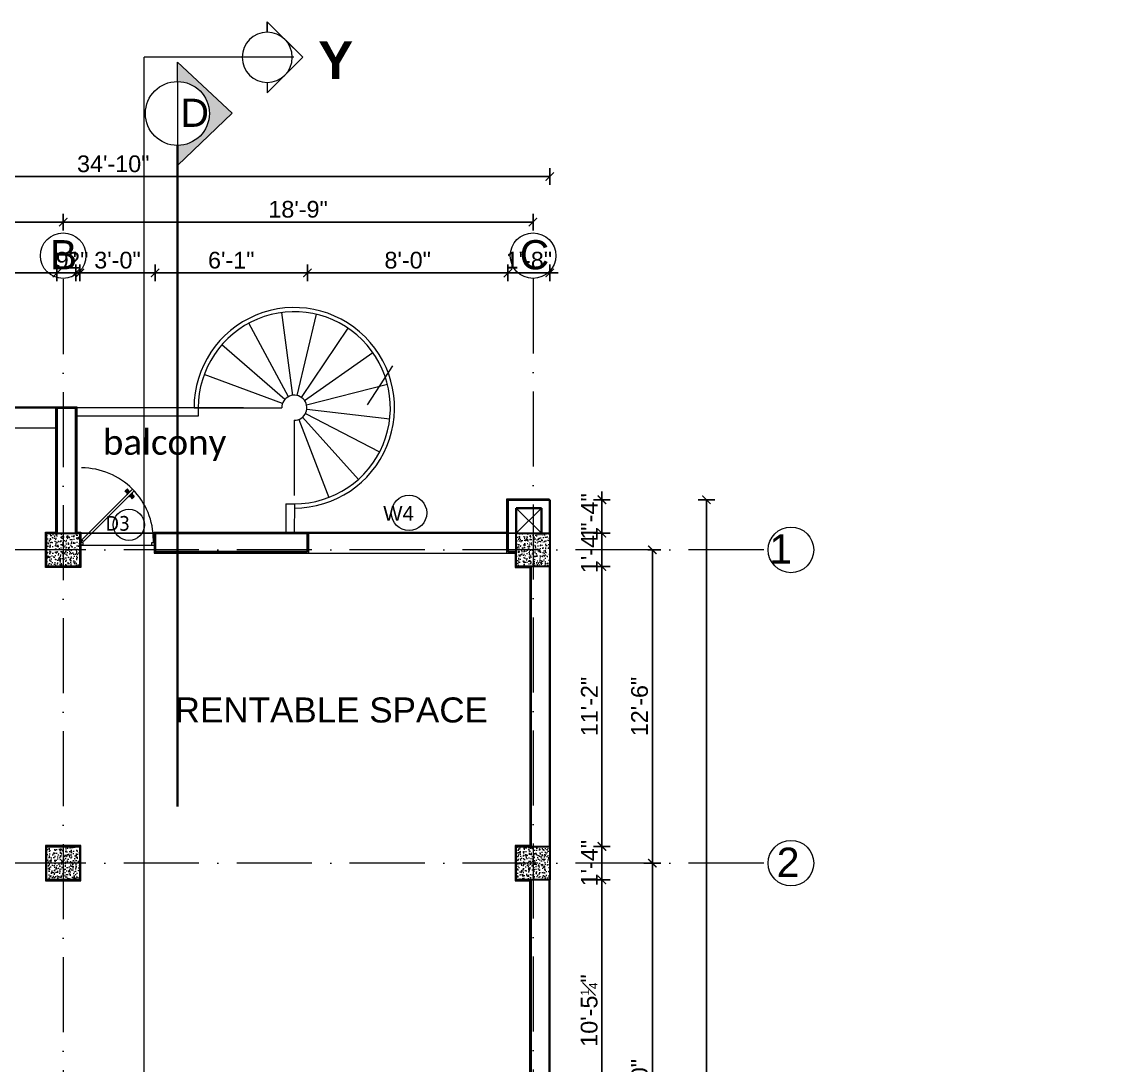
# Model space of a CAD drawing. Header units: inches. Extents: x 10755 to 33653, y -10992 to 10708.
# Drawn here: x 16252 to 16776, y 6971 to 7471 of the extents above; entities that cross this region are included whole.
import ezdxf

# ---------------------------------------------------------------- set-up
doc = ezdxf.new("R2010")
doc.units = ezdxf.units.IN
doc.header["$MEASUREMENT"] = 0
doc.linetypes.add('ACAD_ISO10W100', pattern=[18, 12, -3, 0, -3])
for name, color, linetype, lineweight in [('A-ANNO-SYMB', 6, 'Continuous', 9), ('centerline', 9, 'ACAD_ISO10W100', 5), ('col', 1, 'Continuous', 30), ('dim', 6, 'Continuous', 13), ('dimension center - 8', 134, 'Continuous', 13), ('dimension element- 8', 5, 'Continuous', 13), ('dimension inter - 8', 6, 'Continuous', 13), ('dimension overall - 8', 185, 'Continuous', 13), ('DIMINSION', 5, 'Continuous', 15), ('hatch', 33, 'Continuous', 5), ('hatch 2', 8, 'Continuous', 13), ('hatch- rcc', 252, 'Continuous', 5), ('PLASTER', 50, 'Continuous', 9), ('PUERTAS', 7, 'Continuous', 0), ('railing', 33, 'Continuous', 15), ('Section line-1-8', 172, 'Continuous', 35), ('SECTION LINE1', 6, 'Continuous', 18), ('Section text-1-8', 6, 'Continuous', 18), ('sill line', 21, 'Continuous', 20), ('STAIRCASE', 143, 'Continuous', 15), ('title text 1', 113, 'Continuous', 25), ('wall', 1, 'Continuous', 35)]:
    doc.layers.add(name, color=color, linetype=linetype, lineweight=lineweight)
doc.layers.add('T-TEXT', color=230, linetype='Continuous')
doc.layers.get('dimension inter - 8').off()
doc.layers.get('DIMINSION').off()
doc.styles.add('arial', font='arial.ttf')
doc.styles.add('Prajwal', font='stylu.ttf', dxfattribs={"height": 9})
doc.styles.get("Standard").update_dxf_attribs({"font": 'arial.ttf'})
doc.styles.add('suren', font='times.ttf', dxfattribs={"height": 4})
doc.dimstyles.new('S8', dxfattribs={"dimscale": 8, "dimtxt": 1, "dimasz": 0.5, "dimexe": 0.5, "dimexo": 0.5, "dimgap": 0.25, "dimtad": 1, "dimzin": 3, "dimdsep": 46, "dimlunit": 4, "dimtxsty": 'Standard', "dimblk": 'ARCHTICK', "dimcen": 0, "dimclrd": 256, "dimclre": 256, "dimclrt": 6, "dimadec": 0, "dimazin": 0, "dimtfac": 0.5, "dimtix": 1, "dimtmove": 1, "dimatfit": 3, "dimfxl": 0.5, "dimfxlon": 1, "dimfrac": 1, "dimtolj": 1, "dimtzin": 0, "dimarcsym": 1})

# ---------------------------------------------------------------- blocks, each defined once
blk = doc.blocks.new('EWEWRTT')
at = {"layer": 'centerline', "ltscale": 3}
for p, q in [((176494.85, -3623.75), (176494.85, -4988.85)), ((176719.8, -3623.43), (176719.8, -4988.85)), ((176830.31, -3753.4), (176184.96, -3753.4)), ((176830.31, -3903.4), (176184.95, -3903.4))]:
    blk.add_line(p, q, dxfattribs=at)
at = {"layer": 'centerline', "linetype": 'Continuous'}
for centre in [(176494.85, -3612.52), (176719.8, -3612.52), (176843.28, -3753.4), (176843.28, -3903.4)]:
    blk.add_circle(centre, 10.91, dxfattribs=at)
at = {"layer": 'T-TEXT', "ltscale": 100, "char_height": 14, "width": 12.944, "style": 'suren'}
for s, insert, attachment_point in [('{\\fArial|b0|i0|c0|p34;B}', (176488.49, -3605.08), 1), ('{\\fArial|b0|i0|c0|p34;C}', (176713.44, -3605.08), 1), ('{\\fArial|b0|i0|c0|p34;1}', (176843.84, -3745.96), 3), ('{\\fArial|b0|i0|c0|p34;2}', (176847.37, -3895.96), 3)]:
    blk.add_mtext(s, dxfattribs=dict(at, insert=insert, attachment_point=attachment_point))
blk = doc.blocks.new('Section - Section Head - Filled_1-22785-GROUND FLOOR PLAN')
at = {"layer": 'A-ANNO-SYMB'}
for p, q in [((-0.25, 0.354), (-0.604, 0)), ((-0.25, 0.354), (-0.427, 0.177)), ((-0.25, 0.354), (0.104, 0)), ((-0.604, 0), (-0.5, 0)), ((0, 0), (0.104, 0)), ((-0.5, 0), (-0.604, 0)), ((0, 0), (0.104, 0))]:
    blk.add_line(p, q, dxfattribs=at)
for start, end in [(360, 180), (180, 360)]:
    blk.add_arc((-0.25, 0), 0.25, start, end, dxfattribs=at)
blk = doc.blocks.new('WEQQWQW')
at = {"layer": 'SECTION LINE1', "linetype": 'Continuous', "ltscale": 30}
for p, q in [((177439.74, -3517.55), (177367.99, -3517.55)), ((177367.99, -4560.95), (177367.99, -3517.55)), ((177438.97, -3517.55), (177414.97, -3517.55))]:
    blk.add_line(p, q, dxfattribs=at)
at = {"layer": 'SECTION LINE1', "linetype": 'Continuous', "ltscale": 30, "xscale": 48, "yscale": 48, "zscale": -47.99999999999997, "rotation": 270}
blk.add_blockref('Section - Section Head - Filled_1-22785-GROUND FLOOR PLAN', (177426.97, -3529.55), dxfattribs=at)
at = {"layer": 'title text 1', "insert": (177468.13, -3509.85), "char_height": 18, "width": 3.410605131648481e-13, "attachment_point": 3, "style": 'Prajwal'}
blk.add_mtext('\\pi-24.83;{\\fArial|b1|i0|c0|p34;Y}', dxfattribs=at)
blk = doc.blocks.new('ETERWEWE')
at = {"layer": 'hatch- rcc', "linetype": 'Continuous', "ltscale": 30}
h = blk.add_hatch(dxfattribs=at)
h.set_pattern_fill('AR-CONC', color=256, scale=0.5, style=0)
h.set_pattern_definition([(50, (0, 0), (3.586300913, -0.313760675), [0.375, -4.125]), (355, (0, 0), (-0.69375667, 3.76096067), [0.3, -3.3]), (100.4514445, (0.299, -0.026), (2.89254423, 3.447199955), [0.31870096, -3.50571056]), (46.1842, (0, 1), (5.33620665, -0.8275964), [0.5625, -6.1875]), (96.6356355, (0.4447, 0.931), (4.67330973, 4.870593), [0.47805171, -5.2585688]), (351.184164, (0, 1), (4.67330973, 4.870593), [0.45, -4.95]), (21, (0.5, 0.75), (2.98453526, -2.013094453), [0.375, -4.125]), (326, (0.5, 0.75), (1.21657666, 3.625750225), [0.3, -3.3]), (71.4514447, (0.7487, 0.5822), (4.20111188, 1.612655764), [0.31870095, -3.50571056]), (37.5, (0, 0), (0.060799277, 1.664469269), [0, -3.26, 0, -3.35, 0, -3.3125]), (7.5, (0, 0), (1.315347687, 1.97205856), [0, -1.91, 0, -3.185, 0, -1.2625]), (327.5, (-1.115, 0), (2.669112181, -0.112774359), [0, -1.25, 0, -3.9, 0, -5.175]), (317.5, (-1.615, 0), (2.915930847, 0.50052491), [0, -1.625, 0, -2.59, 0, -3.675])])
h.paths.add_polyline_path([(159423.23, -3794.58), (159439.23, -3794.58), (159439.23, -3778.58), (159423.23, -3778.58)])
at = {"layer": 'col', "linetype": 'Continuous', "ltscale": 30}
blk.add_lwpolyline([(159423.23, -3794.58), (159423.23, -3778.58), (159439.23, -3778.58), (159439.23, -3794.58), (159423.23, -3794.58)], dxfattribs=at)
blk = doc.blocks.new('wewerrr')
at = {"layer": 'DIMINSION', "linetype": 'Continuous'}
for p in [(17063.62, 33.19), (17063.62, 33.19), (17288.57, 33.19), (17288.57, 33.19), (17063.62, -116.81), (17063.62, -116.81), (17288.57, -116.81), (17288.57, -116.81)]:
    blk.add_blockref('ETERWEWE', p, dxfattribs=at)
blk = doc.blocks.new('wwewrr')
at = {"layer": 'STAIRCASE'}
for p, q in [((177644.27, -3436.61), (177639.11, -3396.95)), ((177646.44, -3436.73), (177655.69, -3397.81)), ((177642.21, -3437.28), (177623.3, -3402.03)), ((177648.42, -3437.6), (177670.88, -3404.5)), ((177640.52, -3438.63), (177610.33, -3412.39)), ((177649.96, -3439.12), (177682.71, -3416.16)), ((177639.42, -3440.49), (177601.87, -3426.68)), ((177650.86, -3441.09), (177689.63, -3431.25)), ((177597.05, -3442.59), (177639.05, -3442.59)), ((177649.05, -3447.03), (177675.74, -3476.83)), ((177650.38, -3445.32), (177685.9, -3463.7)), ((177651.01, -3443.25), (177690.75, -3447.82)), ((177645.06, -3448.56), (177645.06, -3484.56)), ((177647.2, -3448.16), (177661.57, -3485.49))]:
    blk.add_line(p, q, dxfattribs=at)
for radius, end in [(48, 180.0438), (46, 180.0438), (6, 180.3064)]:
    blk.add_arc((177645.05, -3442.56), radius, 270.0188, end, dxfattribs=at)
blk = doc.blocks.new('2ft6in')
at = {"layer": 'PUERTAS', "color": 2}
for p, q in [((0.84, 2.1), (21.02, 22.28)), ((21.71, 21.6), (21.02, 22.28)), ((21.71, 21.6), (1.47, 1.37)), ((18.33, 21.76), (18.31, 21.77)), ((21.18, 18.9), (21.2, 18.89)), ((0, 2), (0, 0)), ((0.6, 2), (0, 2)), ((1.33, 0), (0, 0)), ((0.6, 1.26), (0.6, 2.04)), ((0.67, 1.26), (0.6, 1.26)), ((0.67, 1.26), (0.67, 2.01)), ((0.67, 1), (0.67, 1.26)), ((1.33, 1), (0.67, 1)), ((1.31, 1.53), (0.79, 2.06)), ((1.36, 1.58), (0.81, 2.12)), ((1.36, 1.58), (1.31, 1.53)), ((1.47, 1.37), (1.31, 1.53)), ((1.33, 0), (1.33, 1)), ((28.67, 0), (28.67, 1)), ((28.67, 1), (29.33, 1)), ((28.67, 0), (30, 0)), ((29.33, 1), (29.33, 2)), ((29.33, 2), (30, 2)), ((30, 0), (30, 2))]:
    blk.add_line(p, q, dxfattribs=at)
at = {"layer": 'PUERTAS', "color": 1}
for p, q in [((18.06, 21.44), (18.48, 21.86)), ((18.08, 21.51), (18.45, 21.88)), ((18.82, 22.25), (18.45, 21.88)), ((18.9, 22.28), (18.48, 21.86)), ((18.84, 22.23), (18.82, 22.25)), ((19.54, 21.59), (18.99, 22.27)), ((18.74, 20.79), (18.06, 21.34)), ((18.11, 21.49), (18.08, 21.51)), ((18.83, 20.8), (19.18, 21.15)), ((18.84, 20.21), (19.1, 20.6)), ((18.85, 20.11), (18.84, 20.12)), ((18.92, 20.89), (18.93, 20.88)), ((19.02, 20.88), (19.24, 21.1)), ((19.12, 20.8), (19.03, 20.89)), ((19.1, 20.7), (19.11, 20.69)), ((19.1, 20.6), (19.1, 20.6)), ((19.11, 20.79), (19.33, 21.01)), ((19.54, 21.5), (19.18, 21.15)), ((19.45, 21.31), (19.24, 21.1)), ((19.55, 21.22), (19.33, 21.01)), ((19.45, 21.41), (19.45, 21.41)), ((19.54, 21.22), (19.45, 21.31)), ((19.53, 19.43), (19.54, 19.42)), ((19.64, 21.23), (19.64, 21.23)), ((19.64, 19.42), (20.02, 19.67)), ((19.74, 21.24), (19.73, 21.23)), ((20.12, 21.49), (19.74, 21.24)), ((20.02, 19.67), (20.03, 19.68)), ((20.12, 19.68), (20.12, 19.68)), ((20.21, 19.69), (20.43, 19.9)), ((20.22, 21.48), (20.22, 21.49)), ((20.22, 19.41), (20.57, 19.76)), ((20.22, 19.69), (20.31, 19.6)), ((20.22, 19.32), (20.76, 18.64)), ((20.31, 19.6), (20.52, 19.81)), ((20.31, 19.5), (20.31, 19.5)), ((20.65, 20.12), (20.43, 19.9)), ((20.74, 20.03), (20.52, 19.81)), ((20.93, 20.11), (20.57, 19.76)), ((20.64, 20.11), (20.73, 20.02)), ((20.66, 20.31), (20.65, 20.31)), ((20.65, 20.21), (20.65, 20.22)), ((20.91, 20.7), (20.66, 20.31)), ((20.84, 20.02), (20.83, 20.03)), ((20.86, 18.63), (21.28, 19.05)), ((20.91, 20.8), (20.91, 20.79)), ((20.91, 18.68), (20.94, 18.66)), ((20.94, 18.66), (21.31, 19.03)), ((21.02, 20.12), (21.7, 19.57)), ((21.7, 19.47), (21.28, 19.05)), ((21.67, 19.4), (21.31, 19.03)), ((21.65, 19.42), (21.67, 19.4))]:
    blk.add_line(p, q, dxfattribs=at)
at = {"layer": 'PUERTAS', "color": 8}
for p, q in [((18.44, 21.9), (18.31, 21.77)), ((18.44, 21.9), (18.56, 22.02)), ((18.58, 22.01), (18.56, 22.02)), ((19.3, 21.26), (18.61, 22)), ((19.42, 21.38), (18.75, 22.14)), ((19.51, 21.48), (18.88, 22.26)), ((19.55, 21.53), (18.93, 22.3)), ((18.81, 20.78), (18.04, 21.4)), ((18.86, 20.83), (18.08, 21.46)), ((18.95, 20.92), (18.2, 21.58)), ((19.07, 21.03), (18.34, 21.72)), ((18.91, 20.27), (19.19, 20.69)), ((19.13, 20.8), (19.03, 20.9)), ((19.15, 20.82), (19.05, 20.92)), ((19.09, 20.44), (19.25, 20.76)), ((19.19, 20.87), (19.1, 20.96)), ((19.25, 20.93), (19.16, 21.02)), ((19.28, 20.63), (19.32, 20.83)), ((19.4, 21.08), (19.31, 21.17)), ((19.47, 21.15), (19.38, 21.24)), ((19.43, 20.78), (19.4, 20.9)), ((19.51, 21.19), (19.42, 21.28)), ((19.55, 20.91), (19.43, 20.94)), ((19.53, 21.21), (19.44, 21.3)), ((19.7, 21.06), (19.51, 21.01)), ((19.89, 21.24), (19.58, 21.08)), ((20.07, 21.42), (19.64, 21.15)), ((19.69, 19.49), (20.12, 19.76)), ((19.87, 19.67), (20.18, 19.83)), ((20.06, 19.85), (20.25, 19.9)), ((20.21, 20), (20.33, 19.97)), ((20.21, 19.38), (20.83, 18.61)), ((20.23, 19.7), (20.32, 19.61)), ((20.25, 19.72), (20.34, 19.63)), ((20.25, 19.43), (20.88, 18.65)), ((20.29, 19.76), (20.38, 19.67)), ((20.33, 20.13), (20.36, 20.01)), ((20.34, 19.53), (21, 18.77)), ((20.36, 19.83), (20.45, 19.74)), ((20.48, 20.28), (20.44, 20.08)), ((20.46, 19.64), (21.14, 18.91)), ((20.5, 19.98), (20.6, 19.89)), ((20.67, 20.47), (20.51, 20.15)), ((20.85, 20.64), (20.57, 20.22)), ((20.57, 20.04), (20.66, 19.95)), ((20.61, 20.09), (20.7, 19.99)), ((20.63, 20.11), (20.72, 20.01)), ((20.69, 19.87), (21.42, 19.19)), ((20.81, 19.99), (21.56, 19.33)), ((20.9, 20.08), (21.68, 19.45)), ((20.95, 20.13), (21.72, 19.51)), ((21.32, 19.01), (21.2, 18.89)), ((21.32, 19.01), (21.44, 19.14)), ((21.43, 19.15), (21.44, 19.14)), ((0, 0), (30, 0))]:
    blk.add_line(p, q, dxfattribs=at)
at = {"layer": 'PUERTAS', "color": 2}
for radius in [0.129, 0.0627]:
    blk.add_circle((0.68, 2.14), radius, dxfattribs=at)
at = {"layer": 'PUERTAS', "color": 8}
blk.add_arc((0.68, 2.14), 28.65, 359.7285, 90.0333, dxfattribs=at)
at = {"layer": 'PUERTAS', "color": 1}
for centre, start, end in [((18.94, 22.23), 38.9236, 135), ((18.78, 20.84), 231.0764, 315), ((18.89, 20.16), 135, 225), ((18.97, 20.93), 225, 315), ((19.16, 20.74), 135, 219.7428), ((19.06, 20.65), 315, 39.7428), ((19.4, 21.36), 315, 45), ((19.49, 21.55), 315, 38.9236), ((19.59, 19.47), 225, 315), ((19.6, 21.18), 50.2572, 135), ((19.68, 21.28), 230.2572, 315), ((20.07, 19.63), 50.2572, 135), ((20.17, 21.44), 45, 135), ((20.16, 19.73), 230.2572, 315), ((20.27, 19.36), 135, 218.9236), ((20.35, 19.55), 135, 225), ((20.7, 20.26), 135, 219.7428), ((20.6, 20.17), 315, 39.7428), ((20.78, 19.98), 45, 135), ((20.82, 18.68), 218.9236, 315), ((20.87, 20.75), 315, 45), ((20.98, 20.07), 51.0764, 135), ((21.65, 19.52), 315, 51.0764)]:
    blk.add_arc(centre, 0.0667, start, end, dxfattribs=at)
blk = doc.blocks.new('_ArchTick')
at = {"color": 0, "const_width": 0.15}
blk.add_lwpolyline([(-0.5, -0.5), (0.5, 0.5)], dxfattribs=at)
blk = doc.blocks.new('*D986')
at = {"layer": 'Defpoints', "color": 0, "transparency": 16777216}
for p in [(16268.49, 7350.41), (16095.49, 7285.82), (16268.49, 7285.82)]:
    blk.add_point(p, dxfattribs=at)
at = {"layer": 'dimension element- 8', "lineweight": -2, "transparency": 16777216}
for p, q in [((16095.49, 7346.41), (16095.49, 7354.41)), ((16095.49, 7350.41), (16268.49, 7350.41)), ((16268.49, 7346.41), (16268.49, 7354.41))]:
    blk.add_line(p, q, dxfattribs=at)
at = {"layer": 'dimension element- 8', "lineweight": -2, "transparency": 16777216, "xscale": 4, "yscale": 4, "zscale": 4, "rotation": 180}
blk.add_blockref('_ArchTick', (16095.49, 7350.41), dxfattribs=at)
at = {"layer": 'dimension element- 8', "lineweight": -2, "transparency": 16777216, "xscale": 4, "yscale": 4, "zscale": 4}
blk.add_blockref('_ArchTick', (16268.49, 7350.41), dxfattribs=at)
at = {"layer": 'dimension element- 8', "color": 6, "transparency": 16777216, "insert": (16181.99, 7356.49), "char_height": 8, "attachment_point": 5}
blk.add_mtext('\\A1;14\'-5"', dxfattribs=at)
blk = doc.blocks.new('*D987')
at = {"layer": 'Defpoints', "color": 0, "transparency": 16777216}
for p in [(16277.49, 7350.41), (16268.49, 7285.82), (16277.49, 7285.82)]:
    blk.add_point(p, dxfattribs=at)
at = {"layer": 'dimension element- 8', "lineweight": -2, "transparency": 16777216}
for p, q in [((16268.49, 7350.41), (16264.49, 7350.41)), ((16268.49, 7346.41), (16268.49, 7354.41)), ((16268.49, 7350.41), (16277.49, 7350.41)), ((16277.49, 7346.41), (16277.49, 7354.41)), ((16277.49, 7350.41), (16281.49, 7350.41))]:
    blk.add_line(p, q, dxfattribs=at)
at = {"layer": 'dimension element- 8', "lineweight": -2, "transparency": 16777216, "xscale": 4, "yscale": 4, "zscale": 4}
blk.add_blockref('_ArchTick', (16268.49, 7350.41), dxfattribs=at)
at = {"layer": 'dimension element- 8', "lineweight": -2, "transparency": 16777216, "xscale": 4, "yscale": 4, "zscale": 4, "rotation": 180}
blk.add_blockref('_ArchTick', (16277.49, 7350.41), dxfattribs=at)
at = {"layer": 'dimension element- 8', "color": 6, "transparency": 16777216, "insert": (16272.99, 7356.49), "char_height": 8, "attachment_point": 5}
blk.add_mtext('\\A1;9"', dxfattribs=at)
blk = doc.blocks.new('*D988')
at = {"layer": 'Defpoints', "color": 0, "transparency": 16777216}
for p in [(16279.49, 7350.41), (16277.49, 7285.82), (16279.49, 7225.82)]:
    blk.add_point(p, dxfattribs=at)
at = {"layer": 'dimension element- 8', "lineweight": -2, "transparency": 16777216}
for p, q in [((16277.49, 7350.41), (16273.49, 7350.41)), ((16277.49, 7346.41), (16277.49, 7354.41)), ((16277.49, 7350.41), (16279.49, 7350.41)), ((16279.49, 7346.41), (16279.49, 7354.41)), ((16279.49, 7350.41), (16283.49, 7350.41))]:
    blk.add_line(p, q, dxfattribs=at)
at = {"layer": 'dimension element- 8', "lineweight": -2, "transparency": 16777216, "xscale": 4, "yscale": 4, "zscale": 4}
blk.add_blockref('_ArchTick', (16277.49, 7350.41), dxfattribs=at)
at = {"layer": 'dimension element- 8', "lineweight": -2, "transparency": 16777216, "xscale": 4, "yscale": 4, "zscale": 4, "rotation": 180}
blk.add_blockref('_ArchTick', (16279.49, 7350.41), dxfattribs=at)
at = {"layer": 'dimension element- 8', "color": 6, "transparency": 16777216, "insert": (16278.49, 7356.42), "char_height": 8, "attachment_point": 5}
blk.add_mtext('\\A1;2"', dxfattribs=at)
blk = doc.blocks.new('*D989')
at = {"layer": 'Defpoints', "color": 0, "transparency": 16777216}
for p in [(16315.49, 7350.41), (16279.49, 7225.82), (16315.49, 7225.82)]:
    blk.add_point(p, dxfattribs=at)
at = {"layer": 'dimension element- 8', "lineweight": -2, "transparency": 16777216}
for p, q in [((16279.49, 7346.41), (16279.49, 7354.41)), ((16279.49, 7350.41), (16315.49, 7350.41)), ((16315.49, 7346.41), (16315.49, 7354.41))]:
    blk.add_line(p, q, dxfattribs=at)
at = {"layer": 'dimension element- 8', "lineweight": -2, "transparency": 16777216, "xscale": 4, "yscale": 4, "zscale": 4, "rotation": 180}
blk.add_blockref('_ArchTick', (16279.49, 7350.41), dxfattribs=at)
at = {"layer": 'dimension element- 8', "lineweight": -2, "transparency": 16777216, "xscale": 4, "yscale": 4, "zscale": 4}
blk.add_blockref('_ArchTick', (16315.49, 7350.41), dxfattribs=at)
at = {"layer": 'dimension element- 8', "color": 6, "transparency": 16777216, "insert": (16297.49, 7356.5), "char_height": 8, "attachment_point": 5}
blk.add_mtext('\\A1;3\'-0"', dxfattribs=at)
blk = doc.blocks.new('*D990')
at = {"layer": 'Defpoints', "color": 0, "transparency": 16777216}
for p in [(16388.43, 7350.41), (16315.49, 7225.82), (16388.43, 7225.82)]:
    blk.add_point(p, dxfattribs=at)
at = {"layer": 'dimension element- 8', "lineweight": -2, "transparency": 16777216}
for p, q in [((16315.49, 7346.41), (16315.49, 7354.41)), ((16315.49, 7350.41), (16388.43, 7350.41)), ((16388.43, 7346.41), (16388.43, 7354.41))]:
    blk.add_line(p, q, dxfattribs=at)
at = {"layer": 'dimension element- 8', "lineweight": -2, "transparency": 16777216, "xscale": 4, "yscale": 4, "zscale": 4, "rotation": 180}
blk.add_blockref('_ArchTick', (16315.49, 7350.41), dxfattribs=at)
at = {"layer": 'dimension element- 8', "lineweight": -2, "transparency": 16777216, "xscale": 4, "yscale": 4, "zscale": 4}
blk.add_blockref('_ArchTick', (16388.43, 7350.41), dxfattribs=at)
at = {"layer": 'dimension element- 8', "color": 6, "transparency": 16777216, "insert": (16351.96, 7356.49), "char_height": 8, "attachment_point": 5}
blk.add_mtext('\\A1;6\'-1"', dxfattribs=at)
blk = doc.blocks.new('*D991')
at = {"layer": 'Defpoints', "color": 0, "transparency": 16777216}
for p in [(16484.43, 7350.41), (16388.43, 7225.82), (16484.43, 7225.82)]:
    blk.add_point(p, dxfattribs=at)
at = {"layer": 'dimension element- 8', "lineweight": -2, "transparency": 16777216}
for p, q in [((16388.43, 7346.41), (16388.43, 7354.41)), ((16388.43, 7350.41), (16484.43, 7350.41)), ((16484.43, 7346.41), (16484.43, 7354.41))]:
    blk.add_line(p, q, dxfattribs=at)
at = {"layer": 'dimension element- 8', "lineweight": -2, "transparency": 16777216, "xscale": 4, "yscale": 4, "zscale": 4, "rotation": 180}
blk.add_blockref('_ArchTick', (16388.43, 7350.41), dxfattribs=at)
at = {"layer": 'dimension element- 8', "lineweight": -2, "transparency": 16777216, "xscale": 4, "yscale": 4, "zscale": 4}
blk.add_blockref('_ArchTick', (16484.43, 7350.41), dxfattribs=at)
at = {"layer": 'dimension element- 8', "color": 6, "transparency": 16777216, "insert": (16436.43, 7356.49), "char_height": 8, "attachment_point": 5}
blk.add_mtext('\\A1;8\'-0"', dxfattribs=at)
blk = doc.blocks.new('*D992')
at = {"layer": 'Defpoints', "color": 0, "transparency": 16777216}
for p in [(16504.44, 7350.41), (16504.44, 7241.82), (16484.43, 7225.82)]:
    blk.add_point(p, dxfattribs=at)
at = {"layer": 'dimension element- 8', "lineweight": -2, "transparency": 16777216}
for p, q in [((16484.43, 7350.41), (16480.43, 7350.41)), ((16484.43, 7346.41), (16484.43, 7354.41)), ((16484.43, 7350.41), (16504.44, 7350.41)), ((16504.44, 7346.41), (16504.44, 7354.41)), ((16504.44, 7350.41), (16508.44, 7350.41))]:
    blk.add_line(p, q, dxfattribs=at)
at = {"layer": 'dimension element- 8', "lineweight": -2, "transparency": 16777216, "xscale": 4, "yscale": 4, "zscale": 4}
blk.add_blockref('_ArchTick', (16484.43, 7350.41), dxfattribs=at)
at = {"layer": 'dimension element- 8', "lineweight": -2, "transparency": 16777216, "xscale": 4, "yscale": 4, "zscale": 4, "rotation": 180}
blk.add_blockref('_ArchTick', (16504.44, 7350.41), dxfattribs=at)
at = {"layer": 'dimension element- 8', "color": 6, "transparency": 16777216, "insert": (16494.44, 7356.49), "char_height": 8, "attachment_point": 5}
blk.add_mtext('\\A1;1\'-8"', dxfattribs=at)
blk = doc.blocks.new('*D993')
at = {"layer": 'Defpoints', "color": 0, "transparency": 16777216}
for p in [(16504.44, 7241.82), (16504.44, 7225.82), (16529.42, 7225.82)]:
    blk.add_point(p, dxfattribs=at)
at = {"layer": 'dimension element- 8', "lineweight": -2, "transparency": 16777216}
for p, q in [((16529.42, 7241.82), (16529.42, 7245.82)), ((16525.42, 7241.82), (16533.42, 7241.82)), ((16529.42, 7241.82), (16529.42, 7225.82)), ((16525.42, 7225.82), (16533.42, 7225.82)), ((16529.42, 7225.82), (16529.42, 7221.82))]:
    blk.add_line(p, q, dxfattribs=at)
at = {"layer": 'dimension element- 8', "lineweight": -2, "transparency": 16777216, "xscale": 4, "yscale": 4, "zscale": 4}
for p, rotation in [((16529.42, 7241.82), 270), ((16529.42, 7225.82), 90)]:
    blk.add_blockref('_ArchTick', p, dxfattribs=dict(at, rotation=rotation))
at = {"layer": 'dimension element- 8', "color": 6, "transparency": 16777216, "insert": (16523.41, 7233.82), "char_height": 8, "attachment_point": 5, "rotation": 90}
blk.add_mtext('\\A1;1\'-4"', dxfattribs=at)
blk = doc.blocks.new('*D994')
at = {"layer": 'Defpoints', "color": 0, "transparency": 16777216}
for p in [(16504.44, 7225.82), (16504.44, 7209.82), (16529.42, 7209.82)]:
    blk.add_point(p, dxfattribs=at)
at = {"layer": 'dimension element- 8', "lineweight": -2, "transparency": 16777216}
for p, q in [((16529.42, 7225.82), (16529.42, 7229.82)), ((16525.42, 7225.82), (16533.42, 7225.82)), ((16529.42, 7225.82), (16529.42, 7209.82)), ((16525.42, 7209.82), (16533.42, 7209.82)), ((16529.42, 7209.82), (16529.42, 7205.82))]:
    blk.add_line(p, q, dxfattribs=at)
at = {"layer": 'dimension element- 8', "lineweight": -2, "transparency": 16777216, "xscale": 4, "yscale": 4, "zscale": 4}
for p, rotation in [((16529.42, 7225.82), 270), ((16529.42, 7209.82), 90)]:
    blk.add_blockref('_ArchTick', p, dxfattribs=dict(at, rotation=rotation))
at = {"layer": 'dimension element- 8', "color": 6, "transparency": 16777216, "insert": (16523.41, 7217.82), "char_height": 8, "attachment_point": 5, "rotation": 90}
blk.add_mtext('\\A1;1\'-4"', dxfattribs=at)
blk = doc.blocks.new('*D995')
at = {"layer": 'Defpoints', "color": 0, "transparency": 16777216}
for p in [(16504.44, 7209.82), (16504.43, 7075.82), (16529.42, 7075.82)]:
    blk.add_point(p, dxfattribs=at)
at = {"layer": 'dimension element- 8', "lineweight": -2, "transparency": 16777216}
for p, q in [((16525.42, 7209.82), (16533.42, 7209.82)), ((16529.42, 7209.82), (16529.42, 7075.82)), ((16525.42, 7075.82), (16533.42, 7075.82))]:
    blk.add_line(p, q, dxfattribs=at)
at = {"layer": 'dimension element- 8', "lineweight": -2, "transparency": 16777216, "xscale": 4, "yscale": 4, "zscale": 4}
for p, rotation in [((16529.42, 7209.82), 90), ((16529.42, 7075.82), 270)]:
    blk.add_blockref('_ArchTick', p, dxfattribs=dict(at, rotation=rotation))
at = {"layer": 'dimension element- 8', "color": 6, "transparency": 16777216, "insert": (16523.41, 7142.82), "char_height": 8, "attachment_point": 5, "rotation": 90}
blk.add_mtext('\\A1;11\'-2"', dxfattribs=at)
blk = doc.blocks.new('*D996')
at = {"layer": 'Defpoints', "color": 0, "transparency": 16777216}
for p in [(16504.43, 7075.82), (16504.43, 7059.82), (16529.42, 7059.82)]:
    blk.add_point(p, dxfattribs=at)
at = {"layer": 'dimension element- 8', "lineweight": -2, "transparency": 16777216}
for p, q in [((16529.42, 7075.82), (16529.42, 7079.82)), ((16525.42, 7075.82), (16533.42, 7075.82)), ((16529.42, 7075.82), (16529.42, 7059.82)), ((16525.42, 7059.82), (16533.42, 7059.82)), ((16529.42, 7059.82), (16529.42, 7055.82))]:
    blk.add_line(p, q, dxfattribs=at)
at = {"layer": 'dimension element- 8', "lineweight": -2, "transparency": 16777216, "xscale": 4, "yscale": 4, "zscale": 4}
for p, rotation in [((16529.42, 7075.82), 270), ((16529.42, 7059.82), 90)]:
    blk.add_blockref('_ArchTick', p, dxfattribs=dict(at, rotation=rotation))
at = {"layer": 'dimension element- 8', "color": 6, "transparency": 16777216, "insert": (16523.41, 7067.82), "char_height": 8, "attachment_point": 5, "rotation": 90}
blk.add_mtext('\\A1;1\'-4"', dxfattribs=at)
blk = doc.blocks.new('*D997')
at = {"layer": 'Defpoints', "color": 0, "transparency": 16777216}
for p in [(16504.43, 7059.82), (16504.41, 6934.67), (16529.42, 6934.67)]:
    blk.add_point(p, dxfattribs=at)
at = {"layer": 'dimension element- 8', "lineweight": -2, "transparency": 16777216}
for p, q in [((16525.42, 7059.82), (16533.42, 7059.82)), ((16529.42, 7059.82), (16529.42, 6934.67)), ((16525.42, 6934.67), (16533.42, 6934.67))]:
    blk.add_line(p, q, dxfattribs=at)
at = {"layer": 'dimension element- 8', "lineweight": -2, "transparency": 16777216, "xscale": 4, "yscale": 4, "zscale": 4}
for p, rotation in [((16529.42, 7059.82), 90), ((16529.42, 6934.67), 270)]:
    blk.add_blockref('_ArchTick', p, dxfattribs=dict(at, rotation=rotation))
at = {"layer": 'dimension element- 8', "color": 6, "transparency": 16777216, "insert": (16523.34, 6997.24), "char_height": 8, "attachment_point": 5, "rotation": 90}
blk.add_mtext('\\A1;10\'-5{\\H0.500000x;\\S1#4;}"', dxfattribs=at)
blk = doc.blocks.new('*D1407')
at = {"layer": 'Defpoints', "color": 0, "transparency": 16777216}
for p in [(16504.44, 7241.82), (16579.51, 7241.82), (16504.43, 6140.48)]:
    blk.add_point(p, dxfattribs=at)
at = {"layer": 'dimension overall - 8', "lineweight": -2, "transparency": 16777216}
for p, q in [((16575.51, 7241.82), (16583.51, 7241.82)), ((16579.51, 6140.48), (16579.51, 7241.82)), ((16575.51, 6140.48), (16583.51, 6140.48))]:
    blk.add_line(p, q, dxfattribs=at)
at = {"layer": 'dimension overall - 8', "lineweight": -2, "transparency": 16777216, "xscale": 4, "yscale": 4, "zscale": 4}
for p, rotation in [((16579.51, 7241.82), 90), ((16579.51, 6140.48), 270)]:
    blk.add_blockref('_ArchTick', p, dxfattribs=dict(at, rotation=rotation))
at = {"layer": 'dimension overall - 8', "color": 6, "transparency": 16777216, "insert": (16573.42, 6691.15), "char_height": 8, "attachment_point": 5, "rotation": 90}
blk.add_mtext('\\A1;91\'-9{\\H0.500000x;\\S1#4;}"', dxfattribs=at)
blk = doc.blocks.new('p1')
at = {"layer": 'PLASTER'}
for p, q in [((16483.93, 7216.32), (16483.93, 7242.32)), ((16483.93, 7242.32), (16504.06, 7242.32)), ((16504.06, 7241.82), (16504.06, 7242.32)), ((16314.99, 7226.32), (16388.93, 7226.32)), ((16314.99, 7226.32), (16314.99, 7216.32)), ((16388.93, 7226.32), (16388.93, 7216.32)), ((16314.99, 7216.32), (16388.93, 7216.32)), ((16494.85, 6935.17), (16494.94, 7059.31))]:
    blk.add_line(p, q, dxfattribs=at)
for points in [[(16267.99, 7286.32), (16277.99, 7286.32), (16277.99, 7226.32), (16279.99, 7226.32), (16279.99, 7209.32), (16262.99, 7209.32), (16262.99, 7226.32), (16267.99, 7226.32), (16267.99, 7286.32)], [(16483.93, 7216.32), (16487.93, 7216.32), (16487.94, 7209.32), (16494.91, 7209.32), (16494.93, 7076.32), (16487.93, 7076.32), (16487.93, 7059.32), (16494.94, 7059.31)]]:
    blk.add_lwpolyline(points, dxfattribs=at)
blk.add_lwpolyline([(16279.99, 7076.32), (16262.99, 7076.32), (16262.99, 7059.32), (16279.99, 7059.32)], close=True, dxfattribs=at)
blk = doc.blocks.new('*D1402')
at = {"layer": 'Defpoints', "color": 0, "transparency": 16777216}
for p in [(16547.35, 7217.82), (16547.35, 7067.82), (16553.57, 7067.82)]:
    blk.add_point(p, dxfattribs=at)
at = {"layer": 'dimension center - 8', "lineweight": -2, "transparency": 16777216}
for p, q in [((16551.35, 7217.82), (16557.57, 7217.82)), ((16553.57, 7217.82), (16553.57, 7067.82)), ((16551.35, 7067.82), (16557.57, 7067.82))]:
    blk.add_line(p, q, dxfattribs=at)
at = {"layer": 'dimension center - 8', "lineweight": -2, "transparency": 16777216, "xscale": 4, "yscale": 4, "zscale": 4}
for p, rotation in [((16553.57, 7217.82), 90), ((16553.57, 7067.82), 270)]:
    blk.add_blockref('_ArchTick', p, dxfattribs=dict(at, rotation=rotation))
at = {"layer": 'dimension center - 8', "color": 6, "transparency": 16777216, "insert": (16547.48, 7142.82), "char_height": 8, "attachment_point": 5, "rotation": 90}
blk.add_mtext('\\A1;12\'-6"', dxfattribs=at)
blk = doc.blocks.new('*D1403')
at = {"layer": 'Defpoints', "color": 0, "transparency": 16777216}
for p in [(16512.26, 7067.82), (16512.26, 6851.82), (16553.57, 6851.82)]:
    blk.add_point(p, dxfattribs=at)
at = {"layer": 'dimension center - 8', "lineweight": -2, "transparency": 16777216}
for p, q in [((16549.57, 7067.82), (16557.57, 7067.82)), ((16553.57, 7067.82), (16553.57, 6851.82)), ((16549.57, 6851.82), (16557.57, 6851.82))]:
    blk.add_line(p, q, dxfattribs=at)
at = {"layer": 'dimension center - 8', "lineweight": -2, "transparency": 16777216, "xscale": 4, "yscale": 4, "zscale": 4}
for p, rotation in [((16553.57, 7067.82), 90), ((16553.57, 6851.82), 270)]:
    blk.add_blockref('_ArchTick', p, dxfattribs=dict(at, rotation=rotation))
at = {"layer": 'dimension center - 8', "color": 6, "transparency": 16777216, "insert": (16547.48, 6959.82), "char_height": 8, "attachment_point": 5, "rotation": 90}
blk.add_mtext('\\A1;18\'-0"', dxfattribs=at)
blk = doc.blocks.new('*D1427')
at = {"layer": 'Defpoints', "color": 0, "transparency": 16777216}
for p in [(16271.49, 7374.78), (16271.49, 7318.17), (16496.44, 7318.17)]:
    blk.add_point(p, dxfattribs=at)
at = {"layer": 'dimension center - 8', "lineweight": -2, "transparency": 16777216}
for p, q in [((16271.49, 7370.78), (16271.49, 7378.78)), ((16496.44, 7370.78), (16496.44, 7378.78)), ((16496.44, 7374.78), (16271.49, 7374.78))]:
    blk.add_line(p, q, dxfattribs=at)
at = {"layer": 'dimension center - 8', "lineweight": -2, "transparency": 16777216, "xscale": 4, "yscale": 4, "zscale": 4, "rotation": 180}
blk.add_blockref('_ArchTick', (16271.49, 7374.78), dxfattribs=at)
at = {"layer": 'dimension center - 8', "lineweight": -2, "transparency": 16777216, "xscale": 4, "yscale": 4, "zscale": 4}
blk.add_blockref('_ArchTick', (16496.44, 7374.78), dxfattribs=at)
at = {"layer": 'dimension center - 8', "color": 6, "transparency": 16777216, "insert": (16383.96, 7380.86), "char_height": 8, "attachment_point": 5}
blk.add_mtext('\\A1;18\'-9"', dxfattribs=at)
blk = doc.blocks.new('*D1428')
at = {"layer": 'Defpoints', "color": 0, "transparency": 16777216}
for p in [(16094.49, 7374.78), (16094.49, 7318.17), (16271.49, 7318.17)]:
    blk.add_point(p, dxfattribs=at)
at = {"layer": 'dimension center - 8', "lineweight": -2, "transparency": 16777216}
for p, q in [((16094.49, 7370.78), (16094.49, 7378.78)), ((16271.49, 7370.78), (16271.49, 7378.78)), ((16271.49, 7374.78), (16094.49, 7374.78))]:
    blk.add_line(p, q, dxfattribs=at)
at = {"layer": 'dimension center - 8', "lineweight": -2, "transparency": 16777216, "xscale": 4, "yscale": 4, "zscale": 4, "rotation": 180}
blk.add_blockref('_ArchTick', (16094.49, 7374.78), dxfattribs=at)
at = {"layer": 'dimension center - 8', "lineweight": -2, "transparency": 16777216, "xscale": 4, "yscale": 4, "zscale": 4}
blk.add_blockref('_ArchTick', (16271.49, 7374.78), dxfattribs=at)
at = {"layer": 'dimension center - 8', "color": 6, "transparency": 16777216, "insert": (16182.99, 7380.86), "char_height": 8, "attachment_point": 5}
blk.add_mtext('\\A1;14\'-9"', dxfattribs=at)
blk = doc.blocks.new('*D1429')
at = {"layer": 'Defpoints', "color": 0, "transparency": 16777216}
for p in [(16504.44, 7396.55), (16086.49, 7243.31), (16504.44, 7239.31)]:
    blk.add_point(p, dxfattribs=at)
at = {"layer": 'dimension overall - 8', "lineweight": -2, "transparency": 16777216}
for p, q in [((16086.49, 7392.55), (16086.49, 7400.55)), ((16504.44, 7392.55), (16504.44, 7400.55)), ((16086.49, 7396.55), (16504.44, 7396.55))]:
    blk.add_line(p, q, dxfattribs=at)
at = {"layer": 'dimension overall - 8', "lineweight": -2, "transparency": 16777216, "xscale": 4, "yscale": 4, "zscale": 4, "rotation": 180}
blk.add_blockref('_ArchTick', (16086.49, 7396.55), dxfattribs=at)
at = {"layer": 'dimension overall - 8', "lineweight": -2, "transparency": 16777216, "xscale": 4, "yscale": 4, "zscale": 4}
blk.add_blockref('_ArchTick', (16504.44, 7396.55), dxfattribs=at)
at = {"layer": 'dimension overall - 8', "color": 6, "transparency": 16777216, "insert": (16295.46, 7402.64), "char_height": 8, "attachment_point": 5}
blk.add_mtext('\\A1;34\'-10"', dxfattribs=at)
blk = doc.blocks.new('s22')
at = {"layer": 'Section text-1-8'}
blk.add_hatch(color=256, dxfattribs=at).paths.add_polyline_path([(14059.21, 7401.83), (14059.21, 7411.47, 0.414214), (14074.52, 7426.78, 0.414214), (14059.21, 7442.1), (14059.21, 7451.39), (14085.42, 7426.87)])
at = {"layer": 'Section line-1-8', "linetype": 'Continuous'}
blk.add_line((14059.21, 7411.47), (14059.21, 7094.95), dxfattribs=at)
at = {"layer": 'Section text-1-8'}
blk.add_line((14059.21, 7441.75), (14059.21, 7411.13), dxfattribs=at)
blk.add_lwpolyline([(14059.21, 7442.1), (14059.21, 7451.39), (14085.42, 7426.87), (14059.21, 7401.83), (14059.21, 7411.47)], dxfattribs=at)
blk.add_circle((14059.21, 7426.78), 15.31, dxfattribs=at)
at = {"layer": 'Section text-1-8', "insert": (14060.7, 7433.87), "char_height": 13.5, "attachment_point": 1, "style": 'arial'}
blk.add_mtext('D', dxfattribs=at)
blk = doc.blocks.new('*D3627')
at = {"layer": 'Defpoints', "color": 0, "transparency": 16777216}
for p in [(31969.25, 7241.82), (11281.95, 6632.82), (31991.14, 6632.82)]:
    blk.add_point(p, dxfattribs=at)
at = {"layer": 'dim', "lineweight": -2, "transparency": 16777216}
for p, q in [((31987.14, 7241.82), (31995.14, 7241.82)), ((31991.14, 7241.82), (31991.14, 6632.82)), ((31987.14, 6632.82), (31995.14, 6632.82))]:
    blk.add_line(p, q, dxfattribs=at)
at = {"layer": 'dim', "lineweight": -2, "transparency": 16777216, "xscale": 4, "yscale": 4, "zscale": 4}
for p, rotation in [((31991.14, 7241.82), 90), ((31991.14, 6632.82), 270)]:
    blk.add_blockref('_ArchTick', p, dxfattribs=dict(at, rotation=rotation))
at = {"layer": 'dim', "color": 6, "transparency": 16777216, "insert": (31985.05, 6937.32), "char_height": 8, "attachment_point": 5, "rotation": 90}
blk.add_mtext('\\A1;50\'-9"', dxfattribs=at)

msp = doc.modelspace()

# ---------------------------------------------------------------- linework, layer by layer
at = {"layer": 'Defpoints'}
msp.add_lwpolyline([(16086.487, 7285.819), (16277.487, 7285.819), (16277.487, 7225.819), (16504.064, 7225.819), (16504.436, 7225.819), (16504.436, 6181.81), (16086.487, 6181.81), (16086.487, 7285.819)], dxfattribs=at)
at = {"layer": 'hatch', "linetype": 'Continuous', "ltscale": 30}
msp.add_line((16417.13, 7287.292), (16429.333, 7305.929), dxfattribs=at)
at = {"layer": 'hatch 2', "linetype": 'Continuous', "ltscale": 30}
for p, q in [((16488.434, 7225.819), (16500.436, 7237.819)), ((16500.436, 7225.819), (16488.434, 7237.819))]:
    msp.add_line(p, q, dxfattribs=at)
at = {"layer": 'hatch 2', "ltscale": 30}
for centre, radius in [((16437.066, 7235.527), 8.47), ((16302.968, 7229.807), 7.47)]:
    msp.add_circle(centre, radius, dxfattribs=at)
at = {"layer": 'railing', "linetype": 'Continuous', "ltscale": 30}
for p, q in [((16357.785, 7285.819), (16277.487, 7285.819)), ((16336.143, 7285.819), (16336.143, 7281.823)), ((16336.143, 7281.823), (16277.487, 7281.819)), ((16378.158, 7239.846), (16378.157, 7225.819)), ((16378.158, 7239.846), (16382.158, 7239.846)), ((16382.158, 7239.846), (16382.157, 7225.819))]:
    msp.add_line(p, q, dxfattribs=at)
at = {"layer": 'sill line', "linetype": 'Continuous', "ltscale": 30}
for p, q in [((16095.487, 7286.319), (16268.487, 7286.319)), ((16095.487, 7276.319), (16268.487, 7276.319)), ((16388.434, 7226.319), (16484.434, 7226.319)), ((16388.434, 7216.319), (16484.434, 7216.319))]:
    msp.add_line(p, q, dxfattribs=at)
at = {"layer": 'wall', "linetype": 'Continuous', "ltscale": 30}
for p, q in [((16268.487, 7285.819), (16277.487, 7285.819)), ((16268.487, 7276.819), (16268.487, 7285.819)), ((16268.487, 7225.819), (16268.487, 7276.819)), ((16484.434, 7216.819), (16484.434, 7241.819)), ((16484.434, 7241.819), (16504.436, 7241.819)), ((16504.436, 7241.819), (16504.436, 7225.819)), ((16500.436, 7237.819), (16488.434, 7237.819)), ((16488.434, 7237.819), (16488.434, 7225.819)), ((16500.436, 7225.819), (16500.436, 7237.819)), ((16315.487, 7225.819), (16388.434, 7225.819)), ((16315.487, 7225.819), (16315.487, 7216.819)), ((16388.434, 7225.819), (16388.434, 7216.819)), ((16315.487, 7216.819), (16388.434, 7216.819)), ((16484.434, 7216.819), (16488.434, 7216.819)), ((16495.43, 7075.819), (16495.414, 7210.109)), ((16495.43, 7075.819), (16495.414, 7210.109)), ((16504.43, 7075.819), (16504.414, 7210.11)), ((16504.43, 7075.819), (16504.414, 7210.11)), ((16495.347, 6934.671), (16495.441, 7059.819)), ((16504.389, 7059.819), (16504.347, 6934.671))]:
    msp.add_line(p, q, dxfattribs=at)
msp.add_lwpolyline([(16268.487, 7285.819), (16277.487, 7285.819), (16277.487, 7225.819)], dxfattribs=at)

# ---------------------------------------------------------------- block references
at = {"color": 3, "extrusion": (0, 0, -1), "xscale": -1.200000000011642, "yscale": 1.200000000000728, "zscale": -1.200000000011642}
msp.add_blockref('2ft6in', (-16279.487, 7220.119), dxfattribs=at)
at = {"layer": 'dimension center - 8'}
msp.add_blockref('s22', (2266.969, 0), dxfattribs=at)
at = {"layer": 'dimension inter - 8'}
msp.add_blockref('p1', (0, 0), dxfattribs=at)
at = {"layer": 'STAIRCASE', "linetype": 'Continuous'}
msp.add_blockref('wwewrr', (-161262.904, 10728.416), dxfattribs=at)
at = {"layer": 'wall', "linetype": 'Continuous'}
for name, p in [('WEQQWQW', (-161057.785, 10971.215)), ('wewerrr', (-160223.362, 10971.215))]:
    msp.add_blockref(name, p, dxfattribs=at)
at = {"layer": 'wall', "linetype": 'Continuous', "ltscale": 30}
msp.add_blockref('EWEWRTT', (-160223.362, 10971.215), dxfattribs=at)

# ---------------------------------------------------------------- texts
at = {"layer": 'title text 1', "style": 'Prajwal'}
for s, insert, char_height, width, attachment_point, rotation in [('{\\fCalibri|b0|i0|c0|p34;balcony}', (16349.595, 7275.339), 12, 322.36104, 3, 359.97398), ('\\pi-5.632;{\\fArial|b0|i0|c0|p34;W4}', (16430.349, 7238.836), 7, 6.48014975013211e-13, 1, 359.95632), ('\\pi-5.632;{\\fTahoma|b0|i0|c0|p34;D3}', (16297.464, 7234.023), 7, 6.48014975013211e-13, 1, 359.95632)]:
    msp.add_mtext(s, dxfattribs=dict(at, insert=insert, char_height=char_height, width=width, attachment_point=attachment_point, rotation=rotation))
at = {"layer": 'title text 1', "insert": (16324.887, 7147.166), "char_height": 12, "width": 241.00666, "attachment_point": 1, "style": 'Prajwal'}
msp.add_mtext('{\\fSansSerif|b0|i0|c2|p2;RENTABLE SPACE}', dxfattribs=at)

# ---------------------------------------------------------------- dimensions: what is measured, and where the dimension line sits
at = {"layer": 'dim'}
dim = msp.add_linear_dim(base=(31991.136, 6632.82), p1=(31969.254, 7241.819), p2=(11281.953, 6632.82), angle=90, dimstyle='S8', dxfattribs=at)
dim.commit()
dim.dimension.update_dxf_attribs({"geometry": '*D3627', "text_midpoint": (31985.051, 6937.319)})
at = {"layer": 'dimension center - 8'}
for base, p1, p2, picture, middle in [((16094.489, 7374.779), (16271.487, 7318.166), (16094.489, 7318.166), '*D1428', (16182.988, 7380.864)), ((16271.487, 7374.779), (16496.436, 7318.166), (16271.487, 7318.166), '*D1427', (16383.961, 7380.864))]:
    dim = msp.add_linear_dim(base=base, p1=p1, p2=p2, dimstyle='S8', dxfattribs=at)
    dim.commit()
    dim.dimension.update_dxf_attribs({"geometry": picture, "text_midpoint": middle})
for base, p1, p2, picture, middle in [((16553.569, 7067.819), (16547.346, 7217.819), (16547.346, 7067.819), '*D1402', (16547.484, 7142.819)), ((16553.569, 6851.819), (16512.264, 7067.819), (16512.264, 6851.819), '*D1403', (16547.484, 6959.819))]:
    dim = msp.add_linear_dim(base=base, p1=p1, p2=p2, angle=90, dimstyle='S8', dxfattribs=at)
    dim.commit()
    dim.dimension.update_dxf_attribs({"geometry": picture, "text_midpoint": middle})
at = {"layer": 'dimension element- 8'}
for base, p1, p2, picture, middle in [((16268.487, 7350.408), (16095.487, 7285.819), (16268.487, 7285.819), '*D986', (16181.987, 7356.493)), ((16277.487, 7350.408), (16268.487, 7285.819), (16277.487, 7285.819), '*D987', (16272.987, 7356.493)), ((16279.489, 7350.408), (16277.487, 7285.819), (16279.489, 7225.819), '*D988', (16278.488, 7356.424)), ((16315.487, 7350.408), (16279.489, 7225.819), (16315.487, 7225.819), '*D989', (16297.488, 7356.495)), ((16388.434, 7350.408), (16315.487, 7225.819), (16388.434, 7225.819), '*D990', (16351.961, 7356.493)), ((16484.434, 7350.408), (16388.434, 7225.819), (16484.434, 7225.819), '*D991', (16436.434, 7356.493)), ((16504.436, 7350.408), (16484.434, 7225.819), (16504.436, 7241.819), '*D992', (16494.435, 7356.493))]:
    dim = msp.add_linear_dim(base=base, p1=p1, p2=p2, dimstyle='S8', dxfattribs=at)
    dim.commit()
    dim.dimension.update_dxf_attribs({"geometry": picture, "text_midpoint": middle})
for base, p1, p2, picture, middle in [((16529.421, 7225.819), (16504.436, 7241.819), (16504.436, 7225.819), '*D993', (16523.405, 7233.819)), ((16529.421, 7209.819), (16504.436, 7225.819), (16504.436, 7209.819), '*D994', (16523.405, 7217.819)), ((16529.421, 7075.819), (16504.436, 7209.819), (16504.434, 7075.819), '*D995', (16523.405, 7142.819)), ((16529.421, 7059.819), (16504.434, 7075.819), (16504.434, 7059.819), '*D996', (16523.405, 7067.819)), ((16529.421, 6934.671), (16504.434, 7059.819), (16504.414, 6934.671), '*D997', (16523.337, 6997.245))]:
    dim = msp.add_linear_dim(base=base, p1=p1, p2=p2, angle=90, dimstyle='S8', dxfattribs=at)
    dim.commit()
    dim.dimension.update_dxf_attribs({"geometry": picture, "text_midpoint": middle})
at = {"layer": 'dimension overall - 8'}
dim = msp.add_linear_dim(base=(16504.436, 7396.55), p1=(16086.487, 7243.314), p2=(16504.436, 7239.314), dimstyle='S8', dxfattribs=at)
dim.commit()
dim.dimension.update_dxf_attribs({"geometry": '*D1429', "text_midpoint": (16295.461, 7402.638)})
dim = msp.add_linear_dim(base=(16579.506, 7241.819), p1=(16504.434, 6140.48), p2=(16504.436, 7241.819), angle=90, dimstyle='S8', dxfattribs=at)
dim.commit()
dim.dimension.update_dxf_attribs({"geometry": '*D1407', "text_midpoint": (16573.422, 6691.149)})

doc.saveas('drawing.dxf')
